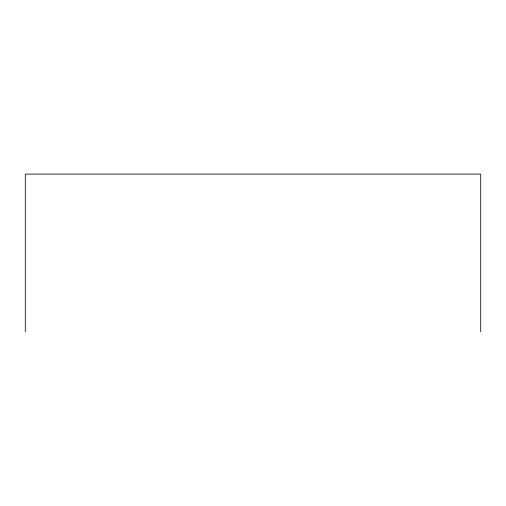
<?xml version="1.0" encoding="UTF-8"?>
<svg xmlns="http://www.w3.org/2000/svg" width="506" height="506" viewBox="0 0 506 506"><rect width="100%" height="100%" fill="white"/><g stroke="black" fill="none" stroke-linecap="round" stroke-linejoin="round"><path stroke-width="0.76" d="M480.7 331.898L480.7 174.102L25.3 174.102L25.3 331.898"/></g></svg>
